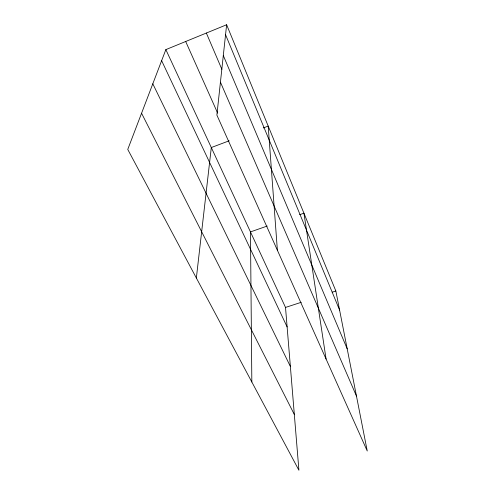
<?xml version="1.0" encoding="UTF-8"?>
<svg xmlns="http://www.w3.org/2000/svg" width="495" height="495" viewBox="0 0 495 495"><rect width="100%" height="100%" fill="white"/><g stroke="black" fill="none" stroke-linecap="round" stroke-linejoin="round"><path stroke-width="0.74" d="M226.63 24.75L216.878 115.075L367.247 451.001L335.851 291.004L226.63 24.75L165.856 49.611L127.753 149.422L298.912 470.25L285.516 307.438L165.856 49.611M196.354 278.004L211.303 147.541L229.173 140.803M263.284 127.939L268.197 126.089L277.379 250.241M267.213 226.048L250.464 231.914L251.837 382.016M299.654 214.688L303.93 213.19L326.087 359.054M285.516 307.438L301.263 302.297M332.207 292.192L335.851 291.004M141.564 113.237L294.327 414.501M152.806 83.797L290.373 366.479M161.636 60.668L287.125 326.941M185.687 41.5L217.664 113.138M220.43 82.164L356.462 396.043M206.347 33.047L221.859 69.288M223.307 55.527L347.205 348.851M225.553 34.687L339.601 310.093"/></g></svg>
